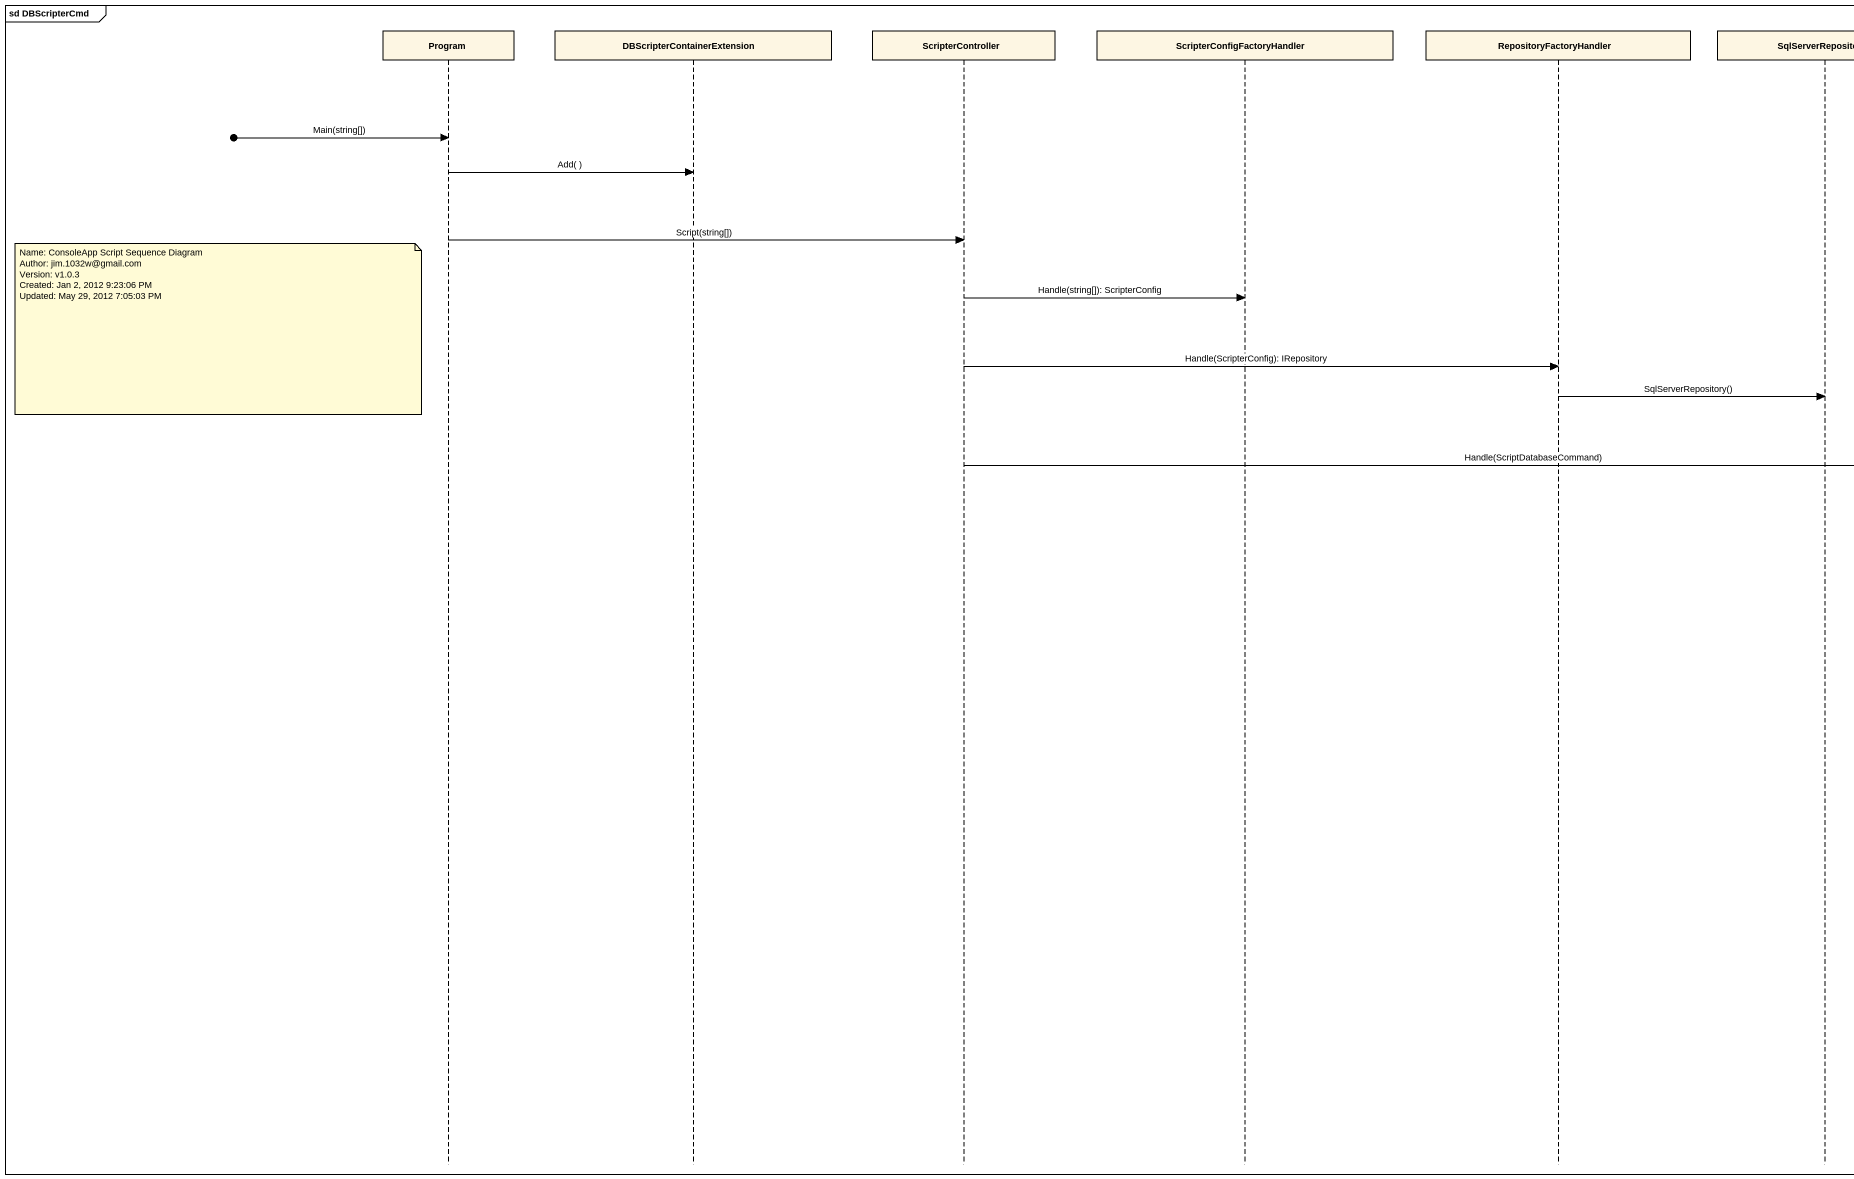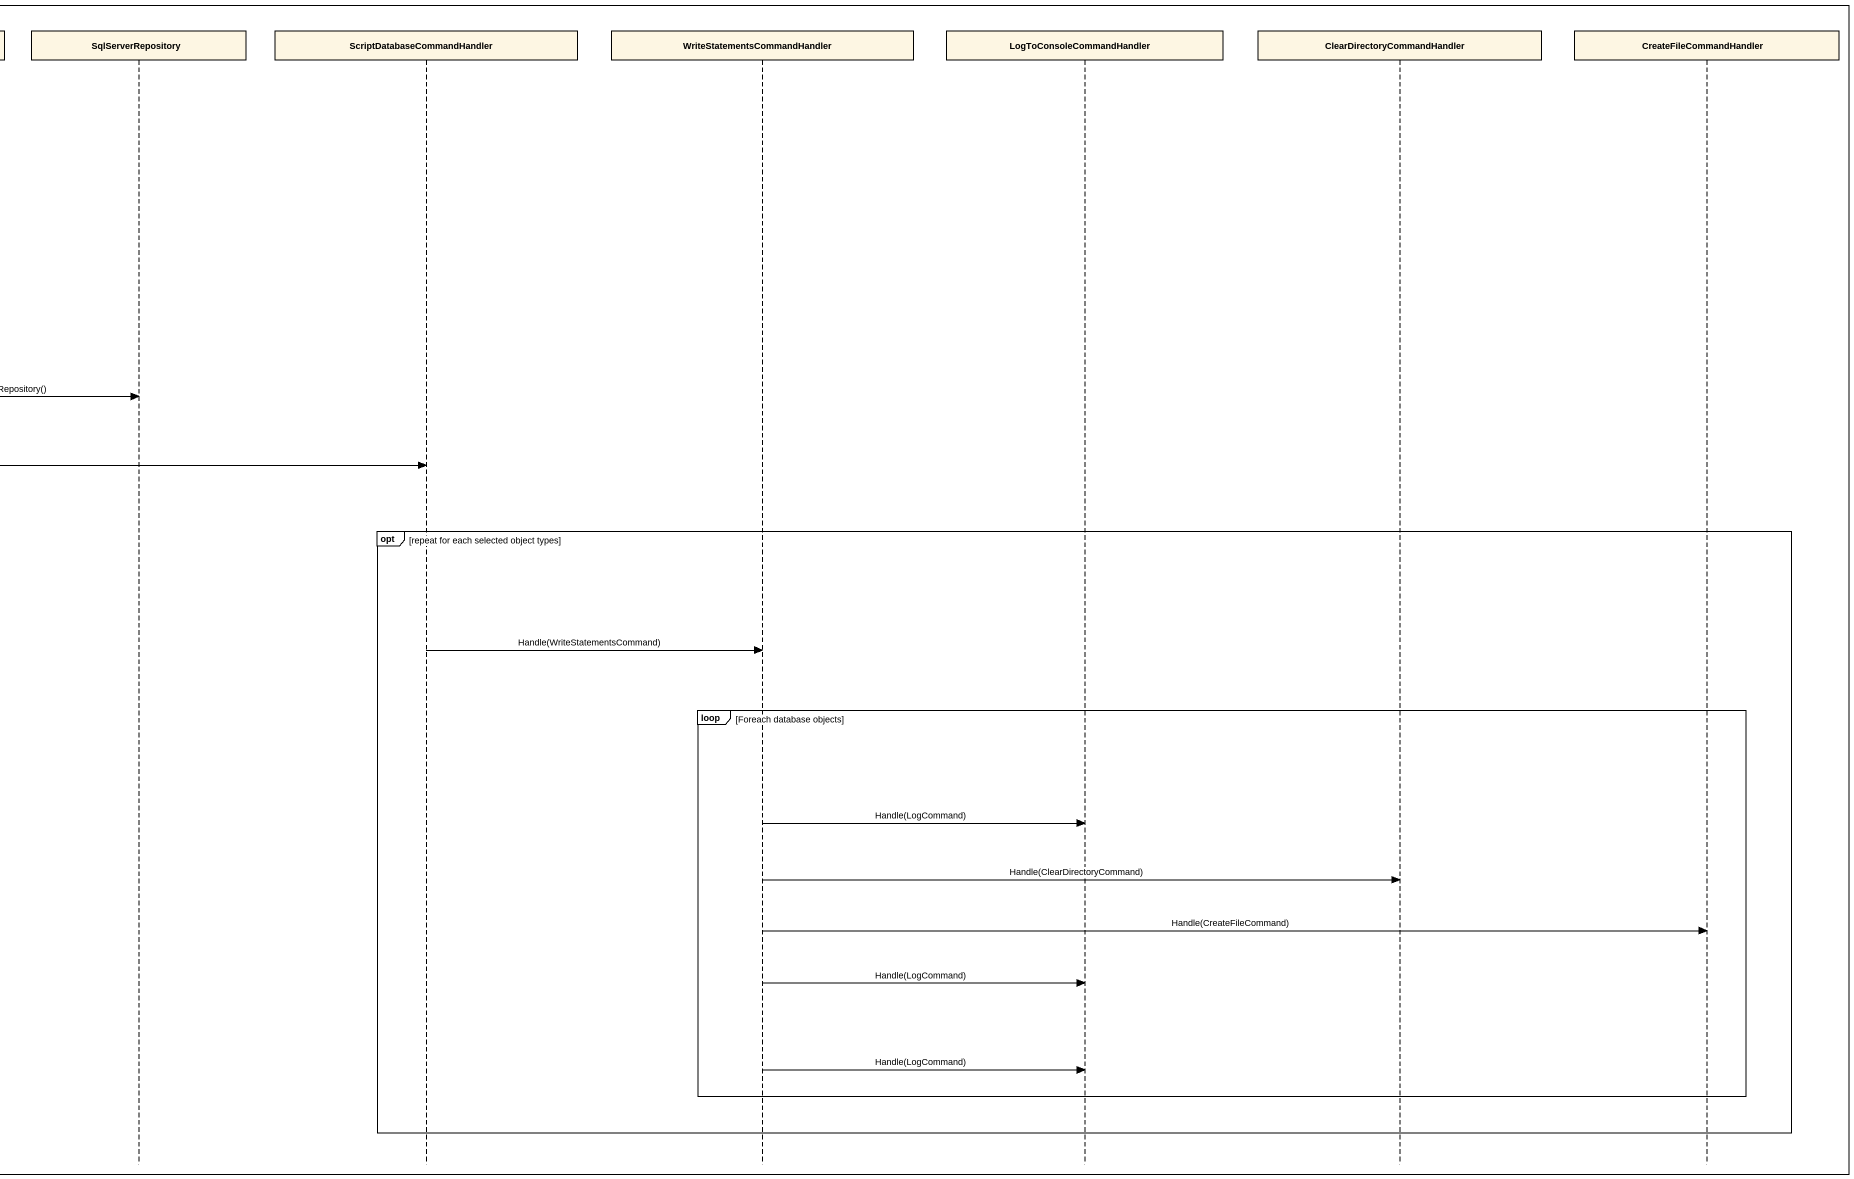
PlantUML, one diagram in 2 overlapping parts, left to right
@startuml
mainframe sd DBScripterCmd
hide footbox
participant Program
participant DBScripterContainerExtension
participant ScripterController
participant ScripterConfigFactoryHandler
participant RepositoryFactoryHandler
participant SqlServerRepository
participant ScriptDatabaseCommandHandler
participant "WriteStatementsCommandHandler" as WriteStatementsCommandHandle
participant LogToConsoleCommandHandler
participant ClearDirectoryCommandHandler
participant CreateFileCommandHandler

[o-> Program : Main(string[])
Program -> DBScripterContainerExtension : Add( )
Program -> ScripterController : Script(string[])
ScripterController -> ScripterConfigFactoryHandler : Handle(string[]): ScripterConfig
note left of Program
  Name: ConsoleApp Script Sequence Diagram
  Author: jim.1032w@gmail.com
  Version: v1.0.3
  Created: Jan 2, 2012 9:23:06 PM
  Updated: May 29, 2012 7:05:03 PM
end note
ScripterController -> RepositoryFactoryHandler : Handle(ScripterConfig): IRepository
RepositoryFactoryHandler -> SqlServerRepository : SqlServerRepository()
ScripterController -> ScriptDatabaseCommandHandler : Handle(ScriptDatabaseCommand)
opt repeat for each selected object types
  ScriptDatabaseCommandHandler -> WriteStatementsCommandHandle : Handle(WriteStatementsCommand)
  loop Foreach database objects
    WriteStatementsCommandHandle -> LogToConsoleCommandHandler : Handle(LogCommand)
    WriteStatementsCommandHandle -> ClearDirectoryCommandHandler : Handle(ClearDirectoryCommand)
    WriteStatementsCommandHandle -> CreateFileCommandHandler : Handle(CreateFileCommand)
    WriteStatementsCommandHandle -> LogToConsoleCommandHandler : Handle(LogCommand)
    WriteStatementsCommandHandle -> LogToConsoleCommandHandler : Handle(LogCommand)
  end
end
@enduml
